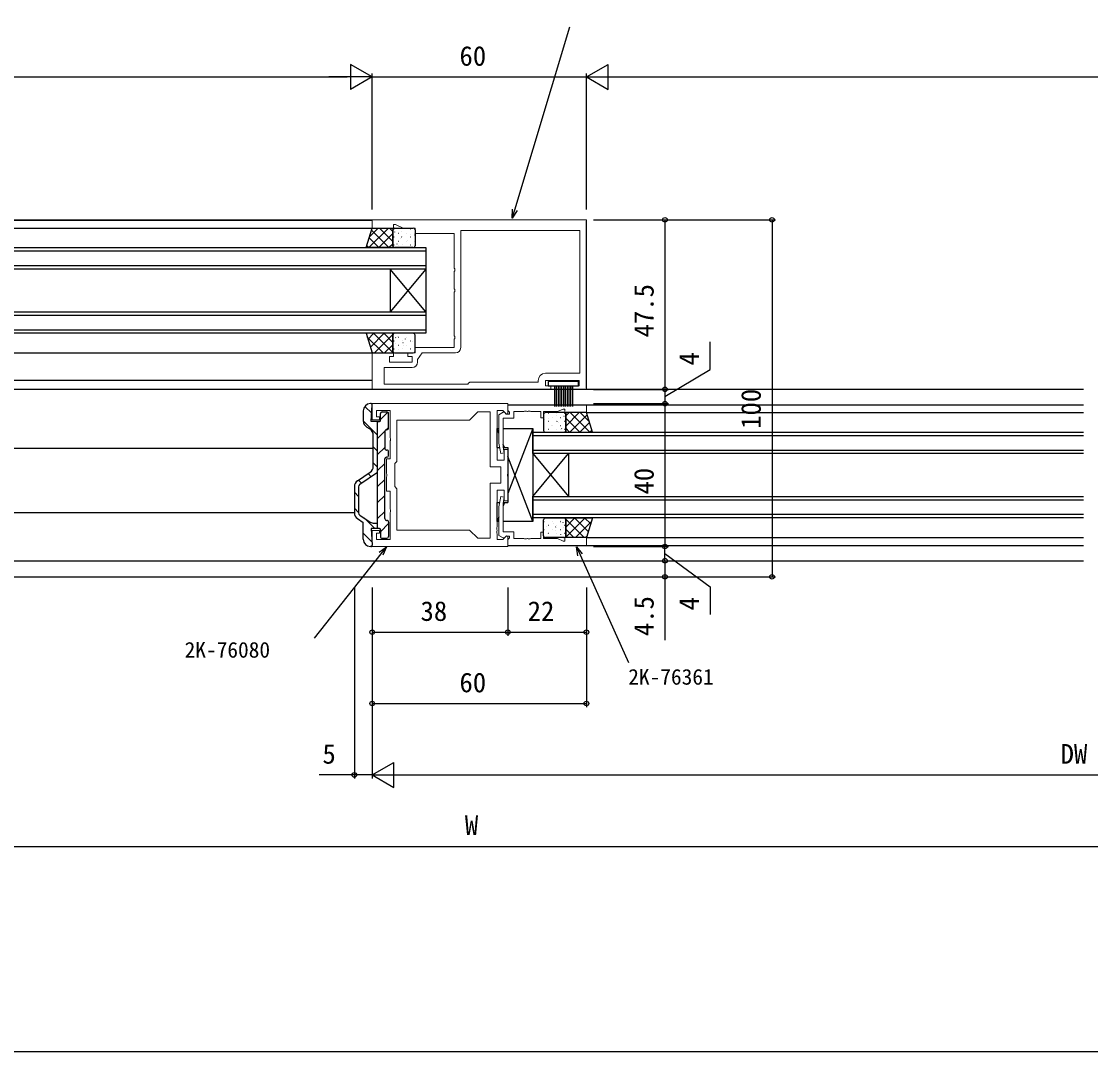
# Model space of a CAD drawing. Units: millimetres, scale not verified. Extents: x -437 to 438, y -681 to 679.
# Drawn here: x -127.5 to 172.1, y -681.2 to -392.6 of the extents above; entities that cross this region are included whole.
import ezdxf
from ezdxf.enums import TextEntityAlignment as Align

# ---------------------------------------------------------------- set-up
doc = ezdxf.new("R2010")
doc.units = ezdxf.units.MM
doc.header["$LTSCALE"] = 4
for name, color, linetype in [('0-0_0', 7, 'Continuous'), ('0-3_YKK_12', 2, 'Continuous'), ('0-4_YKK_13', 4, 'Continuous'), ('0-6_YKK_D', 6, 'Continuous'), ('0-7_YKK_ZWAK', 7, 'Continuous')]:
    doc.layers.add(name, color=color, linetype=linetype)
doc.layers.add('0-2_YKK_11', color=7, linetype='Continuous', lineweight=18)
doc.styles.add('ＭＳ ゴシック', font='')
doc.styles.get('ＭＳ ゴシック').set_extended_font_data('MS Gothic')

msp = doc.modelspace()

# ---------------------------------------------------------------- linework, layer by layer
at = {"layer": '0-0_0'}
msp.add_line((30.8, -495.401), (30.8, -448.501), dxfattribs=at)
at = {"layer": '0-2_YKK_11'}
for points in [[(30.8, -448.201), (-29.2, -448.201), (-29.2, -450.501), (-23.2, -450.501), (-23.2, -449.501), (-22.7, -449.501), (-20.555, -450.501), (-17.2, -450.501), (-17.2, -452.001), (-6.2, -452.001), (-6.2, -461.743), (-6.08, -461.926), (-6.08, -462.476), (-6.2, -462.659), (-6.2, -467.543), (-6.08, -467.726), (-6.08, -468.276), (-6.2, -468.459), (-6.2, -480.743), (-6.08, -480.926), (-6.08, -481.476), (-6.2, -481.659), (-6.2, -484.001), (-17.2, -484.001), (-17.2, -485.501), (-19.2, -485.501), (-19.2, -486.501), (-18, -486.501), (-18, -488.101), (-24.4, -488.101), (-24.4, -486.501), (-23.2, -486.501), (-23.2, -485.501), (-29.2, -485.501), (-29.2, -495.701), (20.8, -495.701), (20.8, -494.701), (19.3, -494.701), (19.3, -493.201), (28.8, -493.201)], [(28.8, -493.201), (28.8, -494.701), (26.8, -494.701), (26.8, -495.701), (30.8, -495.701), (30.8, -448.201)], [(-4.4, -484.001), (-4.4, -451.201), (29, -451.201)], [(29, -451.201), (29, -491.201), (19.3, -491.201)], [(-16.5, -488.101), (-16.5, -487.358), (-15.2, -485.501), (-5.9, -485.501)], [(17.3, -493.201), (17.3, -493.701), (-1.9, -493.701), (-2.2, -494.001), (-2.4, -494.201), (-25.9, -494.201), (-25.9, -489.601), (-18, -489.601)], [(8.8, -499.701), (-29.2, -499.701), (-29.2, -504.201), (-27.2, -504.201), (-27.2, -503.401), (-28, -503.401), (-28, -501.631), (-24.2, -501.631), (-24.2, -509.243), (-24.08, -509.426), (-24.08, -509.976), (-24.2, -510.159), (-24.2, -515.201), (-25.2, -515.201), (-25.2, -519.243), (-25.08, -519.426), (-25.08, -519.976), (-25.2, -520.159), (-25.2, -524.201), (-24.2, -524.201), (-24.2, -529.243), (-24.08, -529.426), (-24.08, -529.976), (-24.2, -530.159), (-24.2, -537.771), (-28, -537.771), (-28, -536.001), (-27.2, -536.001), (-27.2, -535.201), (-29.2, -535.201), (-29.2, -539.701), (8.8, -539.701), (8.8, -536.901), (8.43, -536.747), (7.406, -537.771), (5.8, -537.771), (5.8, -536.159), (5.68, -535.976), (5.68, -535.426), (5.8, -535.243)], [(5.8, -535.243), (5.8, -535.159), (5.68, -534.976), (5.68, -534.426), (5.8, -534.243), (5.8, -530.159), (5.68, -529.976), (5.68, -529.426), (5.8, -529.243), (5.8, -523.901), (7.8, -523.901), (7.8, -526.901), (8.8, -526.901), (8.8, -520.159), (8.68, -519.976), (8.68, -519.426), (8.8, -519.243), (8.8, -512.501), (7.8, -512.501), (7.8, -515.501), (5.8, -515.501), (5.8, -510.159), (5.68, -509.976), (5.68, -509.426), (5.8, -509.243), (5.8, -501.631), (7.406, -501.631), (8.43, -502.655), (8.8, -502.502), (8.8, -499.701)]]:
    msp.add_lwpolyline(points, dxfattribs=at)
for points in [[(30.8, -500.001), (8.8, -500.001), (8.8, -501.631), (9.1, -501.931), (9.3, -502.131), (9.3, -502.601), (8.35, -502.601), (7.85, -502.101), (7.512, -502.101), (6.3, -502.801), (6.3, -510.809), (6.808, -513.688), (7.792, -513.514), (7.5, -511.856), (7.5, -503.801), (10.5, -503.801), (10.5, -501.931), (13.292, -501.931), (13.475, -501.811), (14.025, -501.811), (14.208, -501.931), (14.292, -501.931), (14.475, -501.811), (15.025, -501.811), (15.208, -501.931), (18, -501.931), (18, -503.701), (18.8, -503.701), (18.8, -501.931), (22.735, -501.931), (24.3, -501.201), (24.8, -501.201), (24.8, -502.201), (30.8, -502.201)], [(-1.93, -535.101), (-22.27, -535.101), (-22.27, -523.531), (-22.9, -522.901), (-22.9, -516.501), (-22.27, -515.871), (-22.27, -504.301), (-1.93, -504.301), (0.37, -502.001), (3.87, -502.001), (3.87, -517.431), (6.87, -517.431), (6.87, -521.971), (3.87, -521.971), (3.87, -537.401), (0.37, -537.401)], [(30.8, -539.401), (8.8, -539.401), (8.8, -537.771), (9.1, -537.471), (9.3, -537.271), (9.3, -536.801), (8.35, -536.801), (7.85, -537.301), (7.512, -537.301), (6.3, -536.601), (6.3, -528.593), (6.808, -525.714), (7.792, -525.888), (7.5, -527.546), (7.5, -535.601), (10.5, -535.601), (10.5, -537.471), (13.292, -537.471), (13.475, -537.591), (14.025, -537.591), (14.208, -537.471), (14.292, -537.471), (14.475, -537.591), (15.025, -537.591), (15.208, -537.471), (18, -537.471), (18, -535.701), (18.8, -535.701), (18.8, -537.471), (22.735, -537.471), (24.3, -538.201), (24.8, -538.201), (24.8, -537.201), (30.8, -537.201)]]:
    msp.add_lwpolyline(points, close=True, dxfattribs=at)
for centre, radius, start, end in [((-5.9, -484.001), 1.5, 270.00001, 359.99999), ((-18, -488.101), 1.5, 270.00001, 359.99999), ((19.3, -493.201), 2, 90.00001, 179.99999)]:
    msp.add_arc(centre, radius, start, end, dxfattribs=at)
at = {"layer": '0-3_YKK_12'}
for p, q in [((-185.95, -448.201), (-29.2, -448.201)), ((-185.95, -448.301), (-29.2, -448.301)), ((-185.95, -450.501), (-29.2, -450.501)), ((-185.95, -456.001), (-14.2, -456.001)), ((-14.2, -457.001), (-185.95, -457.001)), ((-185.95, -461.001), (-14.2, -461.001)), ((-24.2, -462.001), (-24.2, -474.001)), ((-14.2, -462.001), (-24.2, -474.001)), ((-14.2, -474.001), (-24.2, -462.001)), ((-14.2, -462.001), (-14.2, -474.001)), ((-185.95, -474.001), (-14.2, -474.001)), ((-14.2, -475.001), (-185.95, -475.001)), ((-185.95, -479.001), (-14.2, -479.001)), ((-185.95, -485.501), (-29.2, -485.501)), ((-29.2, -493.201), (-185.95, -493.201)), ((170.05, -495.701), (-185.95, -495.701)), ((8.8, -500.001), (170.05, -500.001)), ((30.8, -502.201), (170.05, -502.201)), ((15.8, -507.701), (170.05, -507.701)), ((15.8, -513.701), (15.8, -507.701)), ((170.05, -508.701), (15.8, -508.701)), ((-185.95, -512.201), (-28.9, -512.201)), ((15.8, -512.701), (170.05, -512.701)), ((15.8, -513.701), (15.8, -525.701)), ((15.8, -513.701), (25.8, -525.701)), ((15.8, -525.701), (25.8, -513.701)), ((170.05, -513.701), (15.8, -513.701)), ((25.8, -513.701), (25.8, -525.701)), ((15.8, -525.701), (170.05, -525.701)), ((15.8, -531.701), (15.8, -525.701)), ((170.05, -526.701), (15.8, -526.701)), ((-185.95, -530.201), (-34.2, -530.201)), ((15.8, -530.701), (170.05, -530.701)), ((170.05, -531.701), (15.8, -531.701)), ((30.8, -537.201), (170.05, -537.201)), ((8.8, -539.401), (170.05, -539.401)), ((8.8, -539.402), (54.808, -539.401)), ((-185.95, -543.701), (170.05, -543.701))]:
    msp.add_line(p, q, dxfattribs=at)
for points in [[(-14.2, -456.001), (-14.2, -462.001), (-185.95, -462.001)], [(-14.2, -474.001), (-14.2, -480.001), (-185.95, -480.001)]]:
    msp.add_lwpolyline(points, dxfattribs=at)
at = {"layer": '0-4_YKK_13'}
for p, q in [((-24.665, -450.501), (-30.165, -456.001)), ((-27.494, -450.501), (-29.986, -452.993)), ((-29.398, -451.13), (-24.528, -456.001)), ((-23.415, -452.08), (-27.337, -456.001)), ((-27.199, -450.501), (-23.415, -454.285)), ((-24.371, -450.501), (-23.415, -451.457)), ((-23.415, -455.501), (-23.415, -451.001)), ((-23.12, -450.716), (-23.082, -450.716)), ((-22.996, -450.682), (-22.988, -450.684)), ((-22.985, -451.599), (-22.922, -451.641)), ((-22.915, -450.501), (-17.7, -450.501)), ((-21.909, -451.927), (-21.871, -451.927)), ((-20.938, -451.41), (-20.931, -451.413)), ((-20.84, -450.716), (-20.802, -450.716)), ((-19.629, -451.927), (-19.591, -451.927)), ((-18.598, -452.239), (-18.591, -452.241)), ((-18.56, -450.716), (-18.522, -450.716)), ((-17.349, -451.927), (-17.311, -451.927)), ((-17.2, -451.001), (-17.2, -455.501)), ((-30.076, -453.281), (-27.356, -456.001)), ((-23.415, -454.908), (-24.508, -456.001)), ((-23.12, -452.959), (-23.082, -452.959)), ((-23.12, -455.201), (-23.082, -455.201)), ((-22.322, -454.977), (-22.259, -455.018)), ((-21.909, -454.17), (-21.871, -454.17)), ((-21.387, -453.382), (-21.38, -453.384)), ((-20.968, -452.934), (-20.905, -452.976)), ((-20.84, -452.959), (-20.802, -452.959)), ((-20.84, -455.201), (-20.802, -455.201)), ((-19.629, -454.17), (-19.591, -454.17)), ((-19.33, -454.11), (-19.323, -454.113)), ((-18.56, -452.959), (-18.522, -452.959)), ((-18.56, -455.201), (-18.522, -455.201)), ((-17.366, -452.38), (-17.303, -452.421)), ((-17.349, -454.17), (-17.311, -454.17)), ((-30.754, -455.431), (-30.184, -456.001)), ((-17.7, -456.001), (-22.915, -456.001)), ((-21.872, -455.341), (-21.865, -455.344)), ((-30.608, -481.033), (-26.14, -485.501)), ((-28.709, -480.001), (-30.401, -481.692)), ((-25.881, -480.001), (-29.723, -483.843)), ((-28.812, -480.001), (-23.415, -485.398)), ((-23.415, -480.364), (-28.552, -485.501)), ((-25.983, -480.001), (-23.415, -482.569)), ((-23.415, -480.501), (-23.415, -485.001)), ((-23.12, -482.111), (-23.082, -482.111)), ((-17.7, -480.001), (-22.915, -480.001)), ((-22.634, -481.215), (-22.571, -481.256)), ((-22.044, -480.849), (-22.037, -480.851)), ((-21.909, -481.08), (-21.871, -481.08)), ((-20.84, -482.111), (-20.802, -482.111)), ((-19.952, -481.59), (-19.945, -481.592)), ((-19.629, -481.08), (-19.591, -481.08)), ((-18.56, -482.111), (-18.522, -482.111)), ((-17.349, -481.08), (-17.311, -481.08)), ((-17.2, -485.001), (-17.2, -480.501)), ((-29.306, -485.163), (-28.969, -485.501)), ((-23.415, -483.192), (-25.724, -485.501)), ((-23.226, -484.692), (-23.218, -484.694)), ((-23.12, -484.354), (-23.082, -484.354)), ((-22.776, -482.72), (-22.769, -482.723)), ((-21.971, -484.592), (-21.908, -484.634)), ((-21.909, -483.322), (-21.871, -483.322)), ((-20.84, -484.354), (-20.802, -484.354)), ((-20.617, -482.55), (-20.554, -482.591)), ((-20.436, -483.549), (-20.429, -483.551)), ((-19.629, -483.322), (-19.591, -483.322)), ((-18.56, -484.354), (-18.522, -484.354)), ((-18.344, -484.29), (-18.337, -484.292)), ((-17.894, -482.318), (-17.887, -482.321)), ((-17.349, -483.322), (-17.311, -483.322)), ((-22.915, -485.501), (-17.7, -485.501)), ((-21.168, -485.42), (-21.161, -485.423)), ((21.866, -494.672), (21.866, -500.472)), ((22.366, -494.672), (22.366, -500.472)), ((22.866, -494.672), (22.866, -500.472)), ((23.366, -494.672), (23.366, -500.472)), ((23.866, -494.672), (23.866, -500.472)), ((24.366, -494.672), (24.366, -500.472)), ((24.866, -494.672), (24.866, -500.472)), ((25.366, -494.672), (25.366, -500.472)), ((25.866, -494.672), (25.866, -500.472)), ((26.366, -494.672), (26.366, -500.472)), ((26.866, -494.672), (26.866, -500.472)), ((-29.5, -499.701), (-29.7, -499.701)), ((-31.7, -501.701), (-31.7, -504.544)), ((-29.351, -502.37), (-31.265, -500.456)), ((-24.825, -502.084), (-26.9, -504.159)), ((-26.9, -504.401), (-26.9, -502.501)), ((-26.4, -502.001), (-25.1, -502.001)), ((-24.6, -506.501), (-24.6, -502.501)), ((18.8, -502.701), (18.8, -507.201)), ((24.515, -502.201), (19.3, -502.201)), ((20.16, -502.416), (20.122, -502.416)), ((22.44, -502.416), (22.402, -502.416)), ((22.538, -503.11), (22.531, -503.113)), ((24.596, -502.382), (24.588, -502.384)), ((24.72, -502.416), (24.682, -502.416)), ((28.799, -502.201), (25.015, -505.985)), ((25.971, -502.201), (25.015, -503.157)), ((25.015, -507.201), (25.015, -502.701)), ((30.998, -502.83), (26.128, -507.701)), ((26.265, -502.201), (31.765, -507.701)), ((29.094, -502.201), (31.586, -504.693)), ((-27.7, -508.511), (-31.7, -504.511)), ((-27.7, -534.701), (-27.7, -504.701)), ((-27.442, -504.701), (-27.7, -504.959)), ((18.966, -504.08), (18.903, -504.121)), ((18.949, -503.627), (18.911, -503.627)), ((18.949, -505.87), (18.911, -505.87)), ((20.16, -504.659), (20.122, -504.659)), ((20.198, -503.939), (20.191, -503.941)), ((20.93, -505.81), (20.923, -505.813)), ((21.229, -503.627), (21.191, -503.627)), ((21.229, -505.87), (21.191, -505.87)), ((22.44, -504.659), (22.402, -504.659)), ((22.568, -504.634), (22.505, -504.676)), ((22.987, -505.082), (22.98, -505.084)), ((23.509, -503.627), (23.471, -503.627)), ((23.509, -505.87), (23.471, -505.87)), ((24.585, -503.299), (24.522, -503.341)), ((24.72, -504.659), (24.682, -504.659)), ((25.015, -503.78), (28.937, -507.701)), ((31.676, -504.981), (28.956, -507.701)), ((-30.692, -506.28), (-29.908, -506.728)), ((-28.9, -517.245), (-28.9, -508.465)), ((-25.697, -507.446), (-27.7, -509.449)), ((-25.7, -507.501), (-25.7, -512.201)), ((-24.6, -506.349), (-25.255, -507.004)), ((-25.2, -507.001), (-25.1, -507.001)), ((6.3, -508.001), (5.8, -506.701)), ((7.5, -506.701), (15.8, -506.701)), ((15.8, -506.701), (8.8, -524.901)), ((19.3, -507.701), (24.515, -507.701)), ((20.16, -506.901), (20.122, -506.901)), ((22.44, -506.901), (22.402, -506.901)), ((23.472, -507.041), (23.465, -507.044)), ((23.922, -506.677), (23.859, -506.718)), ((24.72, -506.901), (24.682, -506.901)), ((25.015, -506.608), (26.108, -507.701)), ((32.354, -507.131), (31.784, -507.701)), ((-27.7, -513.001), (-28.9, -511.801)), ((-25.7, -511.94), (-27.7, -513.94)), ((5.8, -512.001), (6.51, -512.001)), ((7.838, -512.001), (7.5, -511.121)), ((-25.7, -531.901), (-25.7, -515.201)), ((-25.2, -512.701), (-25.1, -512.701)), ((-25.1, -514.701), (-25.2, -514.701)), ((-24.6, -514.201), (-24.6, -513.201)), ((15.8, -532.701), (8.8, -514.501)), ((-27.7, -517.491), (-28.9, -516.291)), ((-25.7, -516.43), (-27.7, -518.43)), ((-33.323, -521.309), (-29.776, -518.9)), ((-32.188, -521.984), (-33.049, -521.123)), ((-32.649, -522.298), (-27.7, -518.932)), ((-29.515, -520.167), (-30.375, -519.306)), ((-25.7, -520.92), (-27.7, -522.92)), ((-34.2, -522.963), (-34.2, -530.245)), ((-33, -522.96), (-33, -530.243)), ((-33, -525.662), (-34.2, -524.462)), ((-25.7, -525.41), (-27.7, -527.41)), ((-33, -530.152), (-34.2, -528.952)), ((-25.7, -529.9), (-27.7, -531.9)), ((5.8, -527.401), (6.51, -527.401)), ((7.838, -527.401), (7.5, -528.281)), ((7.526, -527.401), (8.8, -527.401)), ((-33.323, -531.899), (-31.7, -533.001)), ((-32.65, -530.904), (-29.781, -532.855)), ((-31.7, -537.701), (-31.7, -533.001)), ((-28.451, -534.701), (-31.393, -531.759)), ((-25.2, -532.401), (-25.1, -532.401)), ((-24.6, -532.901), (-24.6, -536.901)), ((6.3, -531.401), (5.8, -532.701)), ((18.8, -536.701), (18.8, -532.201)), ((18.949, -532.78), (18.911, -532.78)), ((19.3, -531.701), (24.515, -531.701)), ((21.229, -532.78), (21.191, -532.78)), ((23.509, -532.78), (23.471, -532.78)), ((23.644, -532.549), (23.637, -532.551)), ((24.234, -532.915), (24.171, -532.956)), ((30.412, -531.701), (25.015, -537.098)), ((27.583, -531.701), (25.015, -534.269)), ((25.015, -532.064), (30.152, -537.201)), ((25.015, -532.201), (25.015, -536.701)), ((27.481, -531.701), (31.323, -535.543)), ((32.208, -532.733), (27.74, -537.201)), ((30.309, -531.701), (32.001, -533.392)), ((-29.265, -538.377), (-31.7, -535.942)), ((-27.2, -534.701), (-29.5, -534.701)), ((-29.5, -534.701), (-29.201, -539.382)), ((-28.656, -533.201), (-27.7, -533.201)), ((-24.6, -533.29), (-26.9, -535.59)), ((-26.9, -535.001), (-26.9, -536.901)), ((18.949, -535.022), (18.911, -535.022)), ((19.494, -534.018), (19.487, -534.021)), ((19.944, -535.99), (19.937, -535.992)), ((20.16, -533.811), (20.122, -533.811)), ((20.16, -536.054), (20.122, -536.054)), ((21.229, -535.022), (21.191, -535.022)), ((21.552, -533.29), (21.545, -533.292)), ((22.036, -535.249), (22.029, -535.251)), ((22.217, -534.25), (22.154, -534.291)), ((22.44, -533.811), (22.402, -533.811)), ((22.44, -536.054), (22.402, -536.054)), ((23.509, -535.022), (23.471, -535.022)), ((24.376, -534.42), (24.369, -534.423)), ((24.72, -533.811), (24.682, -533.811)), ((24.72, -536.054), (24.682, -536.054)), ((25.015, -534.892), (27.324, -537.201)), ((-26.4, -537.401), (-25.1, -537.401)), ((24.515, -537.201), (19.3, -537.201)), ((22.768, -537.12), (22.761, -537.123)), ((23.571, -536.292), (23.508, -536.334)), ((24.826, -536.392), (24.818, -536.394)), ((30.906, -536.863), (30.569, -537.201)), ((-29.5, -539.701), (-29.7, -539.701))]:
    msp.add_line(p, q, dxfattribs=at)
for points in [[(-29.2, -450.501), (-23.415, -450.501), (-23.415, -456.001), (-30.934, -456.001)], [(-29.2, -485.501), (-23.415, -485.501), (-23.415, -480.001), (-30.934, -480.001)], [(28.616, -493.472), (20.116, -493.472), (20.116, -494.672), (28.616, -494.672)], [(30.8, -502.201), (25.015, -502.201), (25.015, -507.701), (32.534, -507.701)], [(30.8, -537.201), (25.015, -537.201), (25.015, -531.701), (32.534, -531.701)]]:
    msp.add_lwpolyline(points, close=True, dxfattribs=at)
for points in [[(-27.2, -504.701), (-29.5, -504.701), (-29.201, -500.021)], [(5.8, -512.001), (5.8, -506.701), (6.3, -506.701)], [(15.8, -506.701), (15.8, -532.701), (7.5, -532.701)], [(7.526, -512.001), (8.8, -512.001), (8.8, -527.401)], [(6.3, -532.701), (5.8, -532.701), (5.8, -527.401)]]:
    msp.add_lwpolyline(points, dxfattribs=at)
for centre, radius, start, end in [((-22.915, -451.001), 0.5, 90, 180), ((-17.7, -451.001), 0.5, 0, 90), ((-22.915, -455.501), 0.5, 180, 270), ((-17.7, -455.501), 0.5, 270, 0), ((-22.915, -480.501), 0.5, 90, 180), ((-17.7, -480.501), 0.5, 0, 90), ((-22.915, -485.001), 0.5, 180, 270), ((-17.7, -485.001), 0.5, 270, 0), ((-29.7, -501.701), 2, 90, 180), ((-29.5, -500.001), 0.3, 356.34024, 90), ((-26.4, -502.501), 0.5, 90.00359, 180.00359), ((-25.1, -502.501), 0.5, 0.00359, 90.00359), ((19.3, -502.701), 0.5, 90, 180), ((24.515, -502.701), 0.5, 0, 90), ((-29.7, -504.544), 2, 180, 240.25462), ((-27.2, -504.401), 0.3, 270, 0.00359), ((-30.9, -508.465), 2, 360, 60.25462), ((-25.2, -507.501), 0.5, 90.00003, 180), ((-25.1, -506.501), 0.5, 270, 0.00359), ((19.3, -507.201), 0.5, 180, 270), ((24.515, -507.201), 0.5, 270, 0), ((-25.2, -512.201), 0.5, 180, 270.00359), ((-25.2, -515.201), 0.5, 90.02863, 180), ((-25.1, -513.201), 0.5, 0.00359, 90.00359), ((-25.1, -514.201), 0.5, 270.00359, 0.00359), ((-30.9, -517.245), 2, 304.18899, 360), ((-32.2, -522.964), 2, 124.18899, 179.99711), ((-32.2, -522.96), 0.8, 124.21613, 179.99711), ((-32.2, -530.245), 2, 179.99711, 235.83194), ((-32.2, -530.243), 0.8, 179.99711, 235.78387), ((-28.656, -531.201), 2, 235.78387, 270), ((-25.2, -531.901), 0.5, 180, 270), ((-25.1, -532.901), 0.5, 359.99641, 90), ((19.3, -532.201), 0.5, 90, 180), ((24.515, -532.201), 0.5, 0, 90), ((-27.2, -535.001), 0.3, 359.99641, 90), ((-29.7, -537.701), 2, 180, 270), ((-26.4, -536.901), 0.5, 179.99641, 269.99641), ((-25.1, -536.901), 0.5, 269.99641, 359.99641), ((19.3, -536.701), 0.5, 180, 270), ((24.515, -536.701), 0.5, 270, 0), ((-29.5, -539.401), 0.3, 270, 3.65976)]:
    msp.add_arc(centre, radius, start, end, dxfattribs=at)
at = {"layer": '0-6_YKK_D'}
for p, q in [((-29.207, -408.201), (-35.269, -404.701)), ((-35.269, -404.701), (-35.269, -411.701)), ((-29.207, -445.301), (-29.207, -407.201)), ((-29.2, -445.301), (-29.2, -407.201)), ((30.8, -408.201), (36.862, -404.701)), ((30.8, -445.301), (30.8, -407.201)), ((30.8, -445.301), (30.8, -407.201)), ((36.862, -411.701), (36.862, -404.701)), ((-368.7, -408.201), (-36.207, -408.201)), ((-29.207, -408.201), (-41.331, -408.201)), ((-29.207, -408.201), (-35.269, -411.701)), ((-29.2, -408.201), (30.8, -408.201)), ((30.8, -408.201), (36.862, -411.701)), ((30.8, -408.201), (42.924, -408.201)), ((37.8, -408.201), (370.3, -408.201)), ((32.8, -448.201), (53.797, -448.201)), ((52.797, -448.201), (52.797, -495.701)), ((52.8, -448.201), (83.797, -448.201)), ((82.797, -448.201), (82.797, -548.201)), ((32.8, -495.701), (53.797, -495.701)), ((32.8, -495.701), (53.797, -495.701)), ((52.797, -495.701), (52.797, -499.701)), ((32.8, -499.701), (53.797, -499.701)), ((32.8, -499.701), (53.797, -499.701)), ((52.797, -499.701), (52.797, -539.701)), ((32.8, -539.701), (53.797, -539.701)), ((32.8, -539.701), (53.797, -539.701)), ((52.797, -543.701), (52.797, -539.701)), ((1.8, -543.701), (53.797, -543.701)), ((43.573, -543.701), (53.797, -543.701)), ((-387.1, -548.201), (83.797, -548.201)), ((43.573, -548.201), (53.797, -548.201)), ((-34.2, -551.201), (-34.2, -604.701)), ((-29.2, -551.201), (-29.2, -564.701)), ((-29.2, -551.201), (-29.2, -584.701)), ((-29.2, -551.201), (-29.2, -604.701)), ((-29.2, -551.201), (-29.2, -604.701)), ((8.8, -551.201), (8.8, -564.701)), ((8.8, -551.201), (8.8, -564.701)), ((30.8, -551.201), (30.8, -564.701)), ((30.8, -551.201), (30.8, -584.701)), ((-29.2, -563.701), (8.8, -563.701)), ((8.8, -563.701), (30.8, -563.701)), ((-29.2, -583.701), (30.8, -583.701)), ((-29.2, -603.701), (-23.138, -600.201)), ((-23.138, -607.201), (-23.138, -600.201)), ((-29.2, -603.701), (-23.138, -607.201)), ((-29.2, -603.701), (-17.076, -603.701)), ((-22.2, -603.701), (365.3, -603.701)), ((-368.7, -623.701), (370.3, -623.701))]:
    msp.add_line(p, q, dxfattribs=at)
for points in [[(10.047, -447.765), (10.768, -445.371), (26.174, -394.19)], [(11.409, -445.564), (10.047, -447.765), (10.126, -445.178)], [(52.797, -497.701), (65.456, -490.136), (65.456, -482.406)], [(-25.206, -539.794), (-26.757, -541.754), (-45.446, -565.367)], [(-27.283, -541.338), (-25.206, -539.794), (-26.232, -542.17)], [(28.425, -542.351), (28.01, -539.796), (29.647, -541.801)], [(28.01, -539.796), (29.036, -542.076), (42.573, -572.164)], [(52.797, -541.701), (65.456, -550.996), (65.456, -558.726)], [(52.797, -543.701), (52.797, -548.201), (52.797, -565.939)], [(-29.2, -603.701), (-34.2, -603.701), (-44.096, -603.701)]]:
    msp.add_lwpolyline(points, dxfattribs=at)
for centre in [(52.797, -448.201), (82.797, -448.201), (52.797, -495.701), (52.797, -495.701), (52.797, -499.701), (52.797, -499.701), (52.797, -539.701), (52.797, -539.701), (52.797, -543.701), (52.797, -543.701), (52.797, -548.201), (82.797, -548.201), (-29.2, -563.701), (8.8, -563.701), (8.8, -563.701), (30.8, -563.701), (-29.2, -583.701), (30.8, -583.701), (-34.2, -603.701)]:
    msp.add_circle(centre, 0.637, dxfattribs=at)
at = {"layer": '0-7_YKK_ZWAK'}
msp.add_lwpolyline([(-436.7, -681.2), (438.3, -681.2), (438.3, 643.8)], dxfattribs=at)

# ---------------------------------------------------------------- texts
at = {"layer": '0-6_YKK_D', "style": 'ＭＳ ゴシック'}
for s, height, p in [('60', 5.499, (-4.761, -406.701)), ('38', 5.499, (-15.676, -562.201)), ('22', 5.499, (14.346, -562.201)), ('2K-76080', 4.399, (-81.755, -572.167)), ('2K-76361', 4.399, (42.521, -579.735)), ('60', 5.499, (-4.761, -582.201)), ('5', 5.499, (-43.15, -602.201)), ('DW', 5.499, (163.645, -602.201)), ('W', 5.499, (-3.248, -622.201))]:
    msp.add_text(s, height=height, dxfattribs=at).set_placement(p, align=Align.BOTTOM_LEFT)
for s, p in [('47.5', (51.297, -481.156)), ('4', (63.956, -489.02)), ('100', (81.297, -506.766)), ('40', (51.297, -525.156)), ('4.5', (51.297, -564.822)), ('4', (63.956, -557.61))]:
    msp.add_text(s, height=5.499, rotation=90, dxfattribs=at).set_placement(p, align=Align.BOTTOM_LEFT)

doc.saveas('drawing.dxf')
